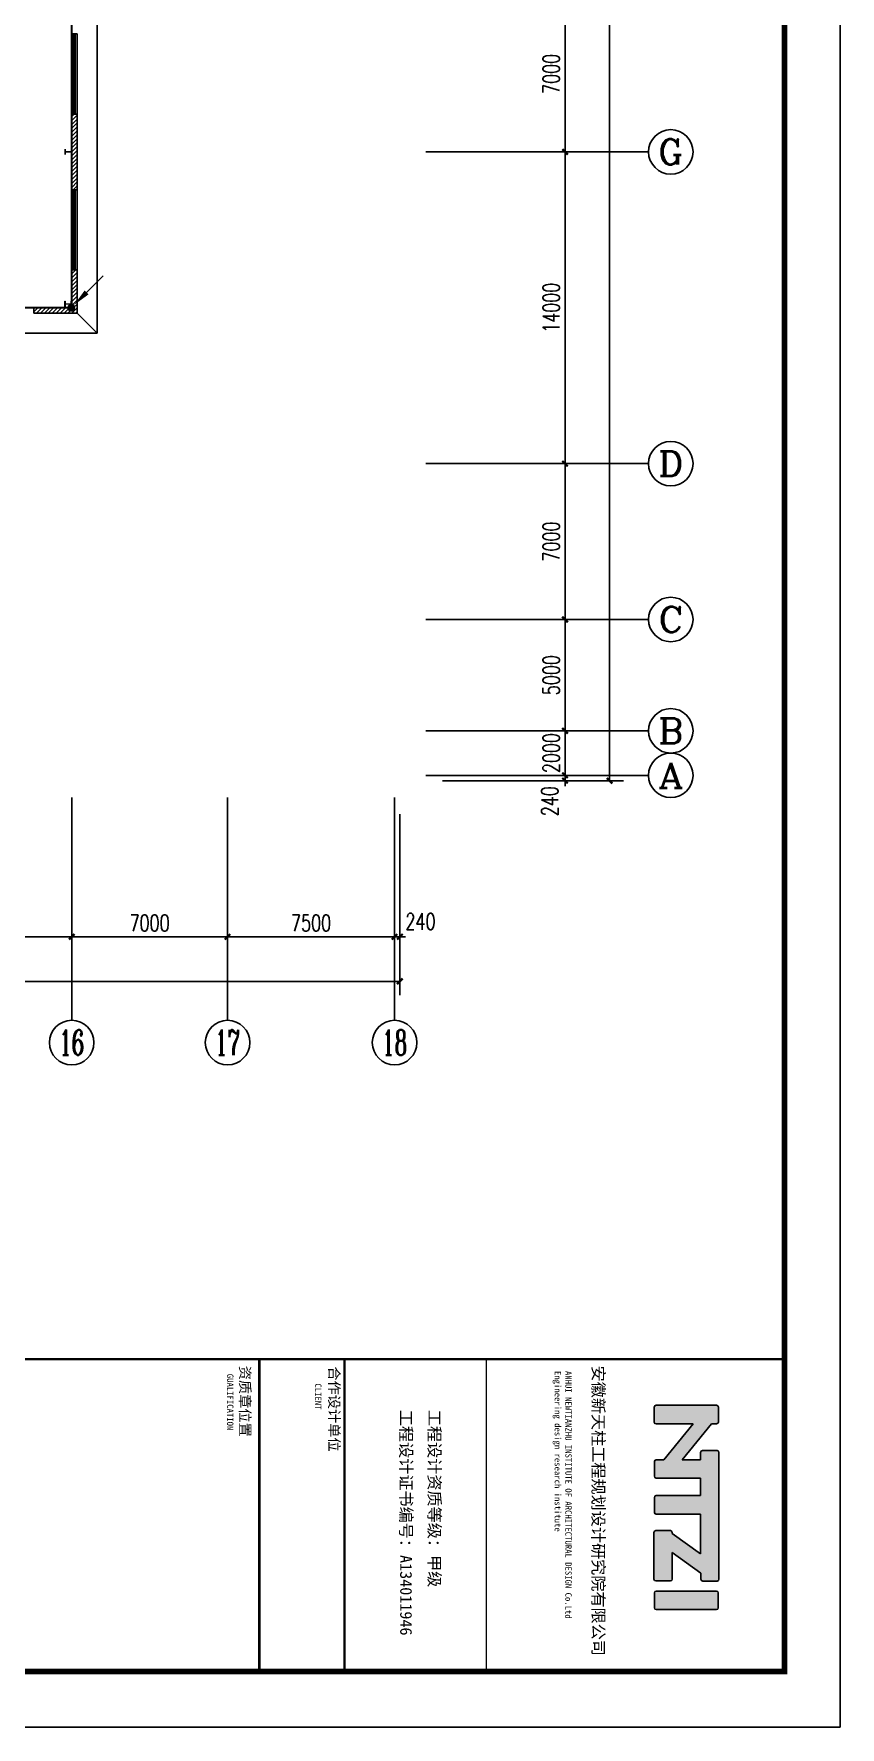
# Model space of a CAD drawing. Extents: x -496980 to 486425, y -292187 to -29437.
# Drawn here: x 289417 to 325629, y -292187 to -216144 of the extents above; entities that cross this region are included whole.
import ezdxf
from ezdxf.enums import TextEntityAlignment as Align

# ---------------------------------------------------------------- set-up
doc = ezdxf.new("R2010")
doc.units = 0
doc.header["$LTSCALE"] = 1000
doc.header["$MEASUREMENT"] = 0
for name, color, linetype in [('AXIS', 3, 'Continuous'), ('AXIS_TEXT', 7, 'Continuous'), ('LWIRE', 4, 'Continuous'), ('PUB_HATCH', 8, 'Continuous'), ('PUB_TEXT', 7, 'Continuous'), ('PUB_TITLE', 4, 'Continuous'), ('WALL', 9, 'Continuous'), ('WINDOW', 4, 'Continuous'), ('WIRE-接地', 4, 'Continuous')]:
    doc.layers.add(name, color=color, linetype=linetype)
doc.layers.add('STXT_XG_THIN', color=2, linetype='Continuous', lineweight=0)
doc.styles.add('_TCH_AXIS', font='COMPLEX', dxfattribs={"bigfont": 'GBCBIG'})
doc.styles.add('_TCH_DIM_T3', font='SIMPLEX', dxfattribs={"width": 0.705882, "bigfont": 'GBCBIG'})
doc.styles.add('COMPLEX', font='COMPLEX')
doc.styles.get("Standard").update_dxf_attribs({"font": 'gbenor.shx', "bigfont": 'gbcbig.shx'})
doc.styles.add('TG_LINETYPE', font='SIMPLEX', dxfattribs={"width": 0.8, "height": 3, "bigfont": 'HZTXT'})
doc.styles.add('TQ', font='')
doc.styles.get('TQ').set_extended_font_data('SimSun')
doc.linetypes.add('TG_E', pattern='A,2,-0.4,["E",TG_LINETYPE,S=0.1,R=0,X=-0.28,Y=-0.15],0', length=2.4)
doc.dimstyles.new('_TCH_ARCH&&250', dxfattribs={"dimtxt": 743.75, "dimasz": 250, "dimexe": 625, "dimexo": 750, "dimgap": 250, "dimtad": 1, "dimdec": 0, "dimzin": 0, "dimdsep": 46, "dimtxsty": '_TCH_DIM_T3', "dimblk": 'ARCHTICK', "dimcen": 0.09, "dimclrt": 7, "dimazin": 2, "dimtfac": 1, "dimtdec": 0, "dimtix": 1, "dimtmove": 2, "dimatfit": 3, "dimfxl": 0, "dimtolj": 1, "dimtzin": 0, "dimarcsym": 0})
pattern_1 = [(45, (0, 89.76), (-88.388383, 88.388383), [])]

# ---------------------------------------------------------------- blocks, each defined once
blk = doc.blocks.new('$TelecSys$00000078')
for p, q in [((1.15, 1.15), (0.55, 0.55)), ((0.104, 0.104), (0.104, 0.104)), ((-0.104, -0.104), (-0.104, -0.104))]:
    blk.add_line(p, q)
at = {"const_width": 0.142}
blk.add_lwpolyline([(-0.071, 0, 1), (0.071, 0, 1)], format="xyb", close=True, dxfattribs=at)
blk.add_solid([(0.62, 0.48), (0.48, 0.62), (0.1, 0.1)])
at = {"width": 0.8, "flags": 9}
blk.add_attdef('A', (0, 0), '', height=0.00002, dxfattribs=at)
blk = doc.blocks.new('_ArchTick')
at = {"color": 0, "linetype": 'ByBlock', "const_width": 0.4}
blk.add_lwpolyline([(-0.5, -0.5), (0.5, 0.5)], dxfattribs=at)
blk = doc.blocks.new('*D82')
at = {"layer": 'AXIS', "color": 0, "lineweight": -2}
for p, q in [((284117, -251194), (284117, -257319)), ((291117, -251194), (291117, -257319)), ((284117, -256694), (291117, -256694))]:
    blk.add_line(p, q, dxfattribs=at)
at = {"layer": 'Defpoints', "color": 0}
for p in [(284117, -250444), (291117, -250444), (291117, -256694)]:
    blk.add_point(p, dxfattribs=at)
at = {"layer": 'AXIS', "color": 0, "lineweight": -2, "xscale": 250, "yscale": 250, "zscale": 250, "rotation": 180}
blk.add_blockref('_ArchTick', (284117, -256694), dxfattribs=at)
at = {"layer": 'AXIS', "color": 0, "lineweight": -2, "xscale": 250, "yscale": 250, "zscale": 250}
blk.add_blockref('_ArchTick', (291117, -256694), dxfattribs=at)
at = {"layer": 'AXIS', "color": 7, "insert": (287617, -256072), "char_height": 743.8, "attachment_point": 5, "style": '_TCH_DIM_T3'}
blk.add_mtext('\\A1;7000', dxfattribs=at)
blk = doc.blocks.new('*D83')
at = {"layer": 'AXIS', "color": 0, "lineweight": -2}
for p, q in [((291117, -251194), (291117, -257319)), ((298117, -251194), (298117, -257319)), ((291117, -256694), (298117, -256694))]:
    blk.add_line(p, q, dxfattribs=at)
at = {"layer": 'Defpoints', "color": 0}
for p in [(291117, -250444), (298117, -250444), (298117, -256694)]:
    blk.add_point(p, dxfattribs=at)
at = {"layer": 'AXIS', "color": 0, "lineweight": -2, "xscale": 250, "yscale": 250, "zscale": 250, "rotation": 180}
blk.add_blockref('_ArchTick', (291117, -256694), dxfattribs=at)
at = {"layer": 'AXIS', "color": 0, "lineweight": -2, "xscale": 250, "yscale": 250, "zscale": 250}
blk.add_blockref('_ArchTick', (298117, -256694), dxfattribs=at)
at = {"layer": 'AXIS', "color": 7, "insert": (294617, -256072), "char_height": 743.8, "attachment_point": 5, "style": '_TCH_DIM_T3'}
blk.add_mtext('\\A1;7000', dxfattribs=at)
blk = doc.blocks.new('*D84')
at = {"layer": 'AXIS', "color": 0, "lineweight": -2}
for p, q in [((298117, -251194), (298117, -257319)), ((305617, -251194), (305617, -257319)), ((298117, -256694), (305617, -256694))]:
    blk.add_line(p, q, dxfattribs=at)
at = {"layer": 'Defpoints', "color": 0}
for p in [(298117, -250444), (305617, -250444), (305617, -256694)]:
    blk.add_point(p, dxfattribs=at)
at = {"layer": 'AXIS', "color": 0, "lineweight": -2, "xscale": 250, "yscale": 250, "zscale": 250, "rotation": 180}
blk.add_blockref('_ArchTick', (298117, -256694), dxfattribs=at)
at = {"layer": 'AXIS', "color": 0, "lineweight": -2, "xscale": 250, "yscale": 250, "zscale": 250}
blk.add_blockref('_ArchTick', (305617, -256694), dxfattribs=at)
at = {"layer": 'AXIS', "color": 7, "insert": (301867, -256072), "char_height": 743.8, "attachment_point": 5, "style": '_TCH_DIM_T3'}
blk.add_mtext('\\A1;7500', dxfattribs=at)
blk = doc.blocks.new('*D85')
at = {"layer": 'AXIS', "color": 0, "lineweight": -2}
for p, q in [((305617, -251194), (305617, -257319)), ((305857, -251194), (305857, -257319)), ((305617, -256694), (305367, -256694)), ((305617, -256694), (305857, -256694)), ((305857, -256694), (306107, -256694))]:
    blk.add_line(p, q, dxfattribs=at)
at = {"layer": 'Defpoints', "color": 0}
for p in [(305617, -250444), (305857, -250444), (305857, -256694)]:
    blk.add_point(p, dxfattribs=at)
at = {"layer": 'AXIS', "color": 0, "lineweight": -2, "xscale": 250, "yscale": 250, "zscale": 250}
blk.add_blockref('_ArchTick', (305617, -256694), dxfattribs=at)
at = {"layer": 'AXIS', "color": 0, "lineweight": -2, "xscale": 250, "yscale": 250, "zscale": 250, "rotation": 180}
blk.add_blockref('_ArchTick', (305857, -256694), dxfattribs=at)
at = {"layer": 'AXIS', "color": 7, "insert": (306782, -256007), "char_height": 743.8, "attachment_point": 5, "style": '_TCH_DIM_T3'}
blk.add_mtext('\\A1;240', dxfattribs=at)
blk = doc.blocks.new('*D86')
at = {"layer": 'AXIS', "color": 0, "lineweight": -2}
for p, q in [((199877, -251194), (199877, -259319)), ((305857, -251194), (305857, -259319)), ((199877, -258694), (305857, -258694))]:
    blk.add_line(p, q, dxfattribs=at)
at = {"layer": 'Defpoints', "color": 0}
for p in [(199877, -250444), (305857, -250444), (305857, -258694)]:
    blk.add_point(p, dxfattribs=at)
at = {"layer": 'AXIS', "color": 0, "lineweight": -2, "xscale": 250, "yscale": 250, "zscale": 250, "rotation": 180}
blk.add_blockref('_ArchTick', (199877, -258694), dxfattribs=at)
at = {"layer": 'AXIS', "color": 0, "lineweight": -2, "xscale": 250, "yscale": 250, "zscale": 250}
blk.add_blockref('_ArchTick', (305857, -258694), dxfattribs=at)
at = {"layer": 'AXIS', "color": 7, "insert": (252867, -258072), "char_height": 743.8, "attachment_point": 5, "style": '_TCH_DIM_T3'}
blk.add_mtext('\\A1;105980', dxfattribs=at)
blk = doc.blocks.new('*D87')
at = {"layer": 'AXIS', "color": 0, "lineweight": -2}
for p, q in [((313274, -249444), (313274, -249194)), ((307774, -249444), (313899, -249444)), ((307774, -249684), (313899, -249684)), ((313274, -249684), (313274, -249444)), ((313274, -249684), (313274, -249934))]:
    blk.add_line(p, q, dxfattribs=at)
at = {"layer": 'Defpoints', "color": 0}
for p in [(307024, -249444), (307024, -249684), (313274, -249444)]:
    blk.add_point(p, dxfattribs=at)
at = {"layer": 'AXIS', "color": 0, "lineweight": -2, "xscale": 250, "yscale": 250, "zscale": 250}
for p, rotation in [((313274, -249444), 270), ((313274, -249684), 90)]:
    blk.add_blockref('_ArchTick', p, dxfattribs=dict(at, rotation=rotation))
at = {"layer": 'AXIS', "color": 7, "insert": (312587, -250609), "char_height": 743.8, "attachment_point": 5, "rotation": 90, "style": '_TCH_DIM_T3'}
blk.add_mtext('\\A1;240', dxfattribs=at)
blk = doc.blocks.new('*D88')
at = {"layer": 'AXIS', "color": 0, "lineweight": -2}
for p, q in [((307774, -247444), (313899, -247444)), ((313274, -247444), (313274, -247194)), ((313274, -249444), (313274, -247444)), ((307774, -249444), (313899, -249444)), ((313274, -249444), (313274, -249694))]:
    blk.add_line(p, q, dxfattribs=at)
at = {"layer": 'Defpoints', "color": 0}
for p in [(307024, -247444), (313274, -247444), (307024, -249444)]:
    blk.add_point(p, dxfattribs=at)
at = {"layer": 'AXIS', "color": 0, "lineweight": -2, "xscale": 250, "yscale": 250, "zscale": 250}
for p, rotation in [((313274, -247444), 270), ((313274, -249444), 90)]:
    blk.add_blockref('_ArchTick', p, dxfattribs=dict(at, rotation=rotation))
at = {"layer": 'AXIS', "color": 7, "insert": (312652, -248444), "char_height": 743.8, "attachment_point": 5, "rotation": 90, "style": '_TCH_DIM_T3'}
blk.add_mtext('\\A1;2000', dxfattribs=at)
blk = doc.blocks.new('*D89')
at = {"layer": 'AXIS', "color": 0, "lineweight": -2}
for p, q in [((307774, -242444), (313899, -242444)), ((313274, -247444), (313274, -242444)), ((307774, -247444), (313899, -247444))]:
    blk.add_line(p, q, dxfattribs=at)
at = {"layer": 'Defpoints', "color": 0}
for p in [(307024, -242444), (313274, -242444), (307024, -247444)]:
    blk.add_point(p, dxfattribs=at)
at = {"layer": 'AXIS', "color": 0, "lineweight": -2, "xscale": 250, "yscale": 250, "zscale": 250}
for p, rotation in [((313274, -242444), 90), ((313274, -247444), 270)]:
    blk.add_blockref('_ArchTick', p, dxfattribs=dict(at, rotation=rotation))
at = {"layer": 'AXIS', "color": 7, "insert": (312652, -244944), "char_height": 743.8, "attachment_point": 5, "rotation": 90, "style": '_TCH_DIM_T3'}
blk.add_mtext('\\A1;5000', dxfattribs=at)
blk = doc.blocks.new('*D90')
at = {"layer": 'AXIS', "color": 0, "lineweight": -2}
for p, q in [((307774, -235444), (313899, -235444)), ((313274, -242444), (313274, -235444)), ((307774, -242444), (313899, -242444))]:
    blk.add_line(p, q, dxfattribs=at)
at = {"layer": 'Defpoints', "color": 0}
for p in [(307024, -235444), (313274, -235444), (307024, -242444)]:
    blk.add_point(p, dxfattribs=at)
at = {"layer": 'AXIS', "color": 0, "lineweight": -2, "xscale": 250, "yscale": 250, "zscale": 250}
for p, rotation in [((313274, -235444), 90), ((313274, -242444), 270)]:
    blk.add_blockref('_ArchTick', p, dxfattribs=dict(at, rotation=rotation))
at = {"layer": 'AXIS', "color": 7, "insert": (312652, -238944), "char_height": 743.8, "attachment_point": 5, "rotation": 90, "style": '_TCH_DIM_T3'}
blk.add_mtext('\\A1;7000', dxfattribs=at)
blk = doc.blocks.new('*D91')
at = {"layer": 'AXIS', "color": 0, "lineweight": -2}
for p, q in [((307774, -221444), (313899, -221444)), ((313274, -235444), (313274, -221444)), ((307774, -235444), (313899, -235444))]:
    blk.add_line(p, q, dxfattribs=at)
at = {"layer": 'Defpoints', "color": 0}
for p in [(307024, -221444), (313274, -221444), (307024, -235444)]:
    blk.add_point(p, dxfattribs=at)
at = {"layer": 'AXIS', "color": 0, "lineweight": -2, "xscale": 250, "yscale": 250, "zscale": 250}
for p, rotation in [((313274, -221444), 90), ((313274, -235444), 270)]:
    blk.add_blockref('_ArchTick', p, dxfattribs=dict(at, rotation=rotation))
at = {"layer": 'AXIS', "color": 7, "insert": (312652, -228444), "char_height": 743.8, "attachment_point": 5, "rotation": 90, "style": '_TCH_DIM_T3'}
blk.add_mtext('\\A1;14000', dxfattribs=at)
blk = doc.blocks.new('*D92')
at = {"layer": 'AXIS', "color": 0, "lineweight": -2}
for p, q in [((307774, -214444), (313899, -214444)), ((313274, -221444), (313274, -214444)), ((307774, -221444), (313899, -221444))]:
    blk.add_line(p, q, dxfattribs=at)
at = {"layer": 'Defpoints', "color": 0}
for p in [(307024, -214444), (313274, -214444), (307024, -221444)]:
    blk.add_point(p, dxfattribs=at)
at = {"layer": 'AXIS', "color": 0, "lineweight": -2, "xscale": 250, "yscale": 250, "zscale": 250}
for p, rotation in [((313274, -214444), 90), ((313274, -221444), 270)]:
    blk.add_blockref('_ArchTick', p, dxfattribs=dict(at, rotation=rotation))
at = {"layer": 'AXIS', "color": 7, "insert": (312652, -217944), "char_height": 743.8, "attachment_point": 5, "rotation": 90, "style": '_TCH_DIM_T3'}
blk.add_mtext('\\A1;7000', dxfattribs=at)
blk = doc.blocks.new('*D116')
at = {"layer": 'AXIS', "color": 0, "lineweight": -2}
for p, q in [((307774, -67204), (315899, -67204)), ((315274, -249684), (315274, -67204)), ((307774, -249684), (315899, -249684))]:
    blk.add_line(p, q, dxfattribs=at)
at = {"layer": 'Defpoints', "color": 0}
for p in [(307024, -67204), (315274, -67204), (307024, -249684)]:
    blk.add_point(p, dxfattribs=at)
at = {"layer": 'AXIS', "color": 0, "lineweight": -2, "xscale": 250, "yscale": 250, "zscale": 250}
for p, rotation in [((315274, -67204), 90), ((315274, -249684), 270)]:
    blk.add_blockref('_ArchTick', p, dxfattribs=dict(at, rotation=rotation))
at = {"layer": 'AXIS', "color": 7, "insert": (314652, -158444), "char_height": 743.8, "attachment_point": 5, "rotation": 90, "style": '_TCH_DIM_T3'}
blk.add_mtext('\\A1;182480', dxfattribs=at)
blk = doc.blocks.new('$TCHSYS$WIN2D')
for p, q in [((-0.5, 0.5), (0.5, 0.5)), ((-0.5, 0.5), (-0.5, -0.5)), ((0.5, 0.5), (0.5, -0.5)), ((0.5, 0.167), (-0.5, 0.167)), ((0.5, -0.167), (-0.5, -0.167)), ((-0.5, -0.5), (0.5, -0.5))]:
    blk.add_line(p, q)
blk = doc.blocks.new('_AXISO')
blk.add_circle((0, 0), 0.5)
at = {"layer": 'AXIS_TEXT', "style": 'COMPLEX', "width": 1.041667}
blk.add_attdef('A', text='', height=0.56, dxfattribs=at).set_placement((-0.25, -0.28), (0.25, -0.28), align=Align.FIT)

msp = doc.modelspace()

# ---------------------------------------------------------------- hatches: boundary and pattern name
h = msp.add_hatch(color=256)
h.paths.add_polyline_path([(319030.9, -278568.4), (317709.5, -280184.9), (317366.1, -280184.9, 0.4142136), (317286.1, -280264.9), (317286.1, -280922.8, 0.4142136), (317366.1, -281002.8), (319363.5, -281002.8), (319363.5, -281787), (317369.4, -281787, 0.4142136), (317289.4, -281867), (317289.4, -282542.1, 0.4142136), (317369.4, -282622.1), (319363.1, -282622.1), (319363.1, -284403.6), (318085.1, -283498.2), (318085.1, -283443.1, 0.4142136), (318005.1, -283363.1), (317348.5, -283363.1, 0.4142136), (317268.5, -283443.1), (317268.5, -285543.8, 0.4142136), (317348.5, -285623.8), (318010.6, -285623.8, 0.4142136), (318090.6, -285543.8), (318090.6, -284343.3), (319375.4, -285279.5), (319375.4, -285545.7, 0.4142136), (319455.4, -285625.7), (320106.6, -285625.7, 0.4142136), (320186.6, -285545.7), (320186.6, -279849.4, 0.4142136), (320106.6, -279769.4), (319440.2, -279769.4, 0.4142136), (319360.2, -279849.4), (319360.2, -280177), (318539.8, -280177), (319857.2, -278564), (320078.5, -278564.5, 0.4148904), (320158.7, -278484.5), (320158.7, -277814.5, 0.4142136), (320078.7, -277734.5), (317360.6, -277734.5, 0.4142136), (317280.6, -277814.5), (317280.6, -278488.4, 0.4142136), (317360.6, -278568.4)])
h.paths.add_polyline_path([(317366.2, -286078.9, 0.4142136), (317286.2, -286158.9), (317286.2, -286827.4, 0.4142136), (317366.2, -286907.4), (320076.2, -286907.4, 0.4142136), (320156.2, -286827.4), (320156.2, -286158.9, 0.4142136), (320076.2, -286078.9)])
at = {"layer": 'PUB_HATCH'}
h = msp.add_hatch(dxfattribs=at)
h.set_pattern_fill('普通砖', color=256, scale=50, style=0)
h.set_pattern_definition(pattern_1)
h.paths.add_polyline_path([(291117.3, -219744.2), (291117.3, -223144.2), (291357.3, -223144.2), (291357.3, -219744.2)])
h = msp.add_hatch(dxfattribs=at)
h.set_pattern_fill('普通砖', color=256, scale=50, style=0)
h.set_pattern_definition(pattern_1)
h.paths.add_polyline_path([(291357.3, -228684.2), (291357.3, -226744.2), (291117.3, -226744.2), (291117.3, -228444.2)])
h = msp.add_hatch(dxfattribs=at)
h.set_pattern_fill('普通砖', color=256, scale=50, style=0)
h.set_pattern_definition(pattern_1)
h.paths.add_polyline_path([(291117.3, -228444.2), (289417.3, -228444.2), (289417.3, -228684.2), (291357.3, -228684.2)])

# ---------------------------------------------------------------- linework, layer by layer
at = {"color": 2}
msp.add_line((292257.3, -229584.2), (291357.3, -228684.2), dxfattribs=at)
for p, q in [((317280.6, -278488.4), (317280.6, -277814.5)), ((317360.6, -277734.5), (320078.7, -277734.5)), ((320158.7, -277814.5), (320158.7, -278484.5)), ((319030.9, -278568.4), (317360.6, -278568.4)), ((317709.5, -280184.9), (319030.9, -278568.4)), ((319857.2, -278564), (318539.8, -280177)), ((320078.5, -278564.5), (319857.2, -278564)), ((319440.2, -279769.4), (320106.6, -279769.4)), ((317286.1, -280922.8), (317286.1, -280264.9)), ((317366.1, -280184.9), (317709.5, -280184.9)), ((318539.8, -280177), (319360.2, -280177)), ((319360.2, -280177), (319360.2, -279849.4)), ((320186.6, -279849.4), (320186.6, -285545.7)), ((319363.5, -281002.8), (317366.1, -281002.8)), ((319363.5, -281787), (319363.5, -281002.8)), ((317289.4, -282542.1), (317289.4, -281867)), ((317369.4, -281787), (319363.5, -281787)), ((319363.1, -282622.1), (317369.4, -282622.1)), ((319363.1, -284403.6), (319363.1, -282622.1)), ((317268.5, -285543.8), (317268.5, -283443.1)), ((317348.5, -283363.1), (318005.1, -283363.1)), ((318085.1, -283443.1), (318085.1, -283498.2)), ((318085.1, -283498.2), (319363.1, -284403.6)), ((319375.4, -285279.5), (318090.6, -284343.3)), ((318090.6, -284343.3), (318090.6, -285543.8)), ((318010.6, -285623.8), (317348.5, -285623.8)), ((319375.4, -285545.7), (319375.4, -285279.5)), ((320106.6, -285625.7), (319455.4, -285625.7)), ((317286.2, -286827.4), (317286.2, -286158.9)), ((317366.2, -286078.9), (320076.2, -286078.9)), ((320156.2, -286158.9), (320156.2, -286827.4)), ((320076.2, -286907.4), (317366.2, -286907.4))]:
    msp.add_line(p, q)
msp.add_lwpolyline([(299257.3, -200444.2), (299257.3, -201584.2), (292257.3, -201584.2), (292257.3, -229584.2), (282257.3, -229584.2), (282257.3, -234584.2), (276257.3, -234584.2), (276257.3, -248584.2), (271257.3, -248584.2), (271257.3, -250584.2), (263117.3, -250584.2)], dxfattribs=at)
for centre, start, end in [((317360.6, -277814.5, -69.6), 90, 180), ((320078.7, -277814.5, -69.6), 0, 90), ((317360.6, -278488.4, -69.6), 180, 270), ((320078.7, -278484.5, -69.6), 269.867634, 0), ((319440.2, -279849.4, -69.6), 90, 180), ((320106.6, -279849.4, -69.6), 0, 90), ((317366.1, -280264.9, -69.6), 90, 180), ((317366.1, -280922.8, -69.6), 180, 270), ((317369.4, -281867, -69.6), 90, 180), ((317369.4, -282542.1, -69.6), 180, 270), ((317348.5, -283443.1, -69.6), 90, 180), ((318005.1, -283443.1, -69.6), 0, 90), ((317348.5, -285543.8, -69.6), 180, 270), ((318010.6, -285543.8, -69.6), 270, 0), ((319455.4, -285545.7, -69.6), 180, 270), ((320106.6, -285545.7, -69.6), 270, 0), ((317366.2, -286158.9, -69.6), 90, 180), ((320076.2, -286158.9, -69.6), 0, 90), ((317366.2, -286827.4, -69.6), 180, 270), ((320076.2, -286827.4, -69.6), 270, 0)]:
    msp.add_arc(centre, 80, start, end)
at = {"layer": 'AXIS'}
for p, q in [((307024, -221444.2), (317024, -221444.2)), ((307024, -235444.2), (317024, -235444.2)), ((307024, -242444.2), (317024, -242444.2)), ((307024, -247444.2), (317024, -247444.2)), ((307024, -249444.2), (317024, -249444.2)), ((291117.3, -250444.2), (291117.3, -260444.2)), ((298117.3, -250444.2), (298117.3, -260444.2)), ((305617.2, -250444.2), (305617.2, -260444.2))]:
    msp.add_line(p, q, dxfattribs=at)
msp.add_circle((305617.2, -261444.2), 1000, dxfattribs=at)
at = {"layer": 'PUB_TEXT'}
for q in [(323129, -287847.4), (321805.2, -289686.9)]:
    msp.add_line((323129, -289686.9), q, dxfattribs=at)
at = {"layer": 'PUB_TITLE', "lineweight": 40}
msp.add_line((299540.8, -275655.7), (299540.8, -289680.7), dxfattribs=at)
at = {"layer": 'PUB_TITLE'}
msp.add_line((323129, -289686.9), (323129, -275661.9), dxfattribs=at)
msp.add_lwpolyline([(177129, -29436.9), (177129, -292186.9), (325629, -292186.9), (325629, -29436.9)], close=True, dxfattribs=at)
at = {"layer": 'PUB_TITLE', "const_width": 250}
msp.add_lwpolyline([(179629, -35686.9), (179629, -289686.9), (323129, -289686.9), (323129, -35686.9)], close=True, dxfattribs=at)
at = {"layer": 'PUB_TITLE', "lineweight": 40, "elevation": -69.6}
for points, const_width in [([(323129, -275661.9), (179629, -275661.9)], 106.2), ([(299541.5, -275661.9), (299541.5, -289686.9)], 106.2), ([(303366.5, -275661.9), (303366.5, -289686.9)], 106.2), ([(309741.5, -275661.9), (309741.5, -289686.9)], 63.8)]:
    msp.add_lwpolyline(points, dxfattribs=dict(at, const_width=const_width))
at = {"layer": 'STXT_XG_THIN', "color": 2}
for points in [[(290817.3, -221569.2), (290817.3, -221319.2), (290827.5, -221319.2), (290827.5, -221441.3), (291107.1, -221441.3), (291107.1, -221319.2), (291117.3, -221319.2), (291117.3, -221569.2), (291107.1, -221569.2), (291107.1, -221447.1), (290827.5, -221447.1), (290827.5, -221569.2), (290817.3, -221569.2)], [(290807.1, -228402.1), (290807.1, -228152.1), (290817.3, -228152.1), (290817.3, -228274.2), (291096.9, -228274.2), (291096.9, -228152.1), (291107.1, -228152.1), (291107.1, -228402.1), (291096.9, -228402.1), (291096.9, -228280), (290817.3, -228280), (290817.3, -228402.1), (290807.1, -228402.1)]]:
    msp.add_lwpolyline(points, dxfattribs=at)
at = {"layer": 'WALL', "color": 5}
for p, q in [((291117.3, -219744.2), (291117.3, -223144.2)), ((291357.3, -219744.2), (291117.3, -219744.2)), ((291357.3, -223144.2), (291357.3, -219744.2)), ((291117.3, -223144.2), (291357.3, -223144.2)), ((291357.3, -226744.2), (291117.3, -226744.2)), ((291117.3, -226744.2), (291117.3, -228444.2)), ((291357.3, -228684.2), (291357.3, -226744.2)), ((291117.3, -228444.2), (289417.3, -228444.2)), ((289417.3, -228444.2), (289417.3, -228684.2)), ((289417.3, -228684.2), (291357.3, -228684.2))]:
    msp.add_line(p, q, dxfattribs=at)
at = {"layer": 'WIRE-接地', "linetype": 'TG_E', "const_width": 87.5}
msp.add_lwpolyline([(242117.3, -67444.2), (242117.3, -172664.2), (200117.3, -172664.2), (200117.3, -249444.2), (270117.3, -249444.2), (270117.3, -247444.2), (275117.3, -247444.2), (275117.3, -233425), (281117.3, -233425), (281117.3, -228444.2), (291117.3, -228444.2), (291117.3, -200444.2), (298117.3, -200444.2), (298117.3, -179444.2), (305617.2, -179444.2), (305617.2, -123438.4), (298117.3, -123438.4), (298117.3, -67444.2), (242117.3, -67444.2)], dxfattribs=at)

# ---------------------------------------------------------------- block references
at = {"layer": 'AXIS'}
ref = msp.add_blockref('_AXISO', (318024, -221444.2), dxfattribs=dict(at, xscale=2000, yscale=2000, zscale=2000))
ref.add_attrib('A', 'G', dxfattribs={"layer": 'AXIS_TEXT', "height": 1131.4, "style": '_TCH_AXIS', "width": 1.166667}).set_placement((317458.3, -222009.9), (318589.7, -222009.9), align=Align.FIT)
ref = msp.add_blockref('_AXISO', (318024, -235444.2), dxfattribs=dict(at, xscale=2000, yscale=2000, zscale=2000))
ref.add_attrib('A', 'D', dxfattribs={"layer": 'AXIS_TEXT', "height": 1131.4, "style": '_TCH_AXIS', "width": 1.235294}).set_placement((317458.3, -236009.9), (318589.7, -236009.9), align=Align.FIT)
ref = msp.add_blockref('_AXISO', (318024, -242444.2), dxfattribs=dict(at, xscale=2000, yscale=2000, zscale=2000))
ref.add_attrib('A', 'C', dxfattribs={"layer": 'AXIS_TEXT', "height": 1131.4, "style": '_TCH_AXIS', "width": 1.4}).set_placement((317458.3, -243009.9), (318589.7, -243009.9), align=Align.FIT)
ref = msp.add_blockref('_AXISO', (318024, -247444.2), dxfattribs=dict(at, xscale=2000, yscale=2000, zscale=2000))
ref.add_attrib('A', 'B', dxfattribs={"layer": 'AXIS_TEXT', "height": 1131.4, "style": '_TCH_AXIS', "width": 1.235294}).set_placement((317458.3, -248009.9), (318589.7, -248009.9), align=Align.FIT)
ref = msp.add_blockref('_AXISO', (318024, -249444.2), dxfattribs=dict(at, xscale=2000, yscale=2000, zscale=2000))
ref.add_attrib('A', 'A', dxfattribs={"layer": 'AXIS_TEXT', "height": 1131.4, "style": '_TCH_AXIS', "width": 1.166667}).set_placement((317458.3, -250009.9), (318589.7, -250009.9), align=Align.FIT)
ref = msp.add_blockref('_AXISO', (291117.3, -261444.2), dxfattribs=dict(at, xscale=2000, yscale=2000, zscale=2000))
ref.add_attrib('A', '16', dxfattribs={"layer": 'AXIS_TEXT', "height": 1131.37, "style": '_TCH_AXIS', "width": 0.724138}).set_placement((290551.7, -262009.9), (291683, -262009.9), align=Align.FIT)
ref = msp.add_blockref('_AXISO', (298117.3, -261444.2), dxfattribs=dict(at, xscale=2000, yscale=2000, zscale=2000))
ref.add_attrib('A', '17', dxfattribs={"layer": 'AXIS_TEXT', "height": 1131.37, "style": '_TCH_AXIS', "width": 0.724138}).set_placement((297551.7, -262009.9), (298683, -262009.9), align=Align.FIT)
at = {"layer": 'LWIRE', "xscale": 1250, "yscale": 1250, "zscale": 1250}
msp.add_blockref('$TelecSys$00000078', (291096.9, -228444.2), dxfattribs=at)
at = {"layer": 'WINDOW', "xscale": -3600, "zscale": -3600, "rotation": 270}
for p, yscale in [((291237.3, -217944.2), 240), ((291237.3, -224944.2), -240)]:
    msp.add_blockref('$TCHSYS$WIN2D', p, dxfattribs=dict(at, yscale=yscale))

# ---------------------------------------------------------------- texts
at = {"layer": 'AXIS', "color": 7, "style": '_TCH_AXIS', "width": 0.724138}
msp.add_text('18', height=1131.37, dxfattribs=at).set_placement((305051.5, -262009.9), (306182.9, -262009.9), align=Align.FIT)
at = {"layer": 'PUB_TEXT', "attachment_point": 1, "rotation": 270, "style": 'TQ'}
for s, insert, char_height, width in [('资质章位置', (299137.7, -275958.8, -69.6), 467.5, 5312.5), ('合作设计单位', (303141.9, -275985.6, -69.6), 467.5, 4373.15), ('GUALIFICATION', (298381, -276320, -69.6), 286.875, 6702.25), ('CLIENT', (302334.4, -276750.8, -69.6), 286.87, 5998.875), ('ANHUI NEWTIANZHU INSTITUTE OF ARCHITECTURAL DESIGN Co.Ltd\\PEngineering design research institute', (313573, -276192.9, -69.6), 286.875, 13143.385)]:
    msp.add_mtext(s, dxfattribs=dict(at, insert=insert, char_height=char_height, width=width))
at = {"layer": 'PUB_TEXT', "char_height": 531.25, "attachment_point": 1, "rotation": 270, "style": 'TQ'}
for s, insert in [('安徽新天柱工程规划设计研究院有限公司 ', (315036, -275947.3, -69.6)), ('工程设计证书编号：A134011946', (306401.5, -277936.8, -69.6)), ('工程设计资质等级：甲级 ', (307676.5, -277936.8, -69.6))]:
    msp.add_mtext(s, dxfattribs=dict(at, insert=insert))

# ---------------------------------------------------------------- dimensions: what is measured, and where the dimension line sits
at = {"layer": 'AXIS'}
for p1, p2, distance, picture, middle in [((307024, -249684.2), (307024, -67204.2), -8250, '*D116', (314652.1, -158444.2)), ((307024, -221444.2), (307024, -214444.2), -6250, '*D92', (312652.1, -217944.2)), ((307024, -235444.2), (307024, -221444.2), -6250, '*D91', (312652.1, -228444.2)), ((307024, -242444.2), (307024, -235444.2), -6250, '*D90', (312652.1, -238944.2)), ((307024, -247444.2), (307024, -242444.2), -6250, '*D89', (312652.1, -244944.2)), ((307024, -249444.2), (307024, -247444.2), -6250, '*D88', (312652.1, -248444.2)), ((199877.3, -250444.2), (305857.3, -250444.2), -8250, '*D86', (252867.3, -258072.3)), ((284117.3, -250444.2), (291117.3, -250444.2), -6250, '*D82', (287617.3, -256072.3)), ((291117.3, -250444.2), (298117.3, -250444.2), -6250, '*D83', (294617.3, -256072.3)), ((298117.3, -250444.2), (305617.2, -250444.2), -6250, '*D84', (301867.3, -256072.3))]:
    dim = msp.add_aligned_dim(p1=p1, p2=p2, distance=distance, dimstyle='_TCH_ARCH&&250', dxfattribs=at)
    dim.commit()
    dim.dimension.update_dxf_attribs({"geometry": picture, "text_midpoint": middle})
for base, p1, p2, angle, picture, middle in [((313274, -249444.2), (307024, -249684.2), (307024, -249444.2), 90, '*D87', (312586.5, -250609.2)), ((305857.3, -256694.2), (305617.2, -250444.2), (305857.3, -250444.2), 0, '*D85', (306782.3, -256006.7))]:
    dim = msp.add_linear_dim(base=base, p1=p1, p2=p2, angle=angle, dimstyle='_TCH_ARCH&&250', dxfattribs=at)
    dim.commit()
    dim.dimension.update_dxf_attribs({"geometry": picture, "text_midpoint": middle, "dimtype": 129})

doc.saveas('drawing.dxf')
